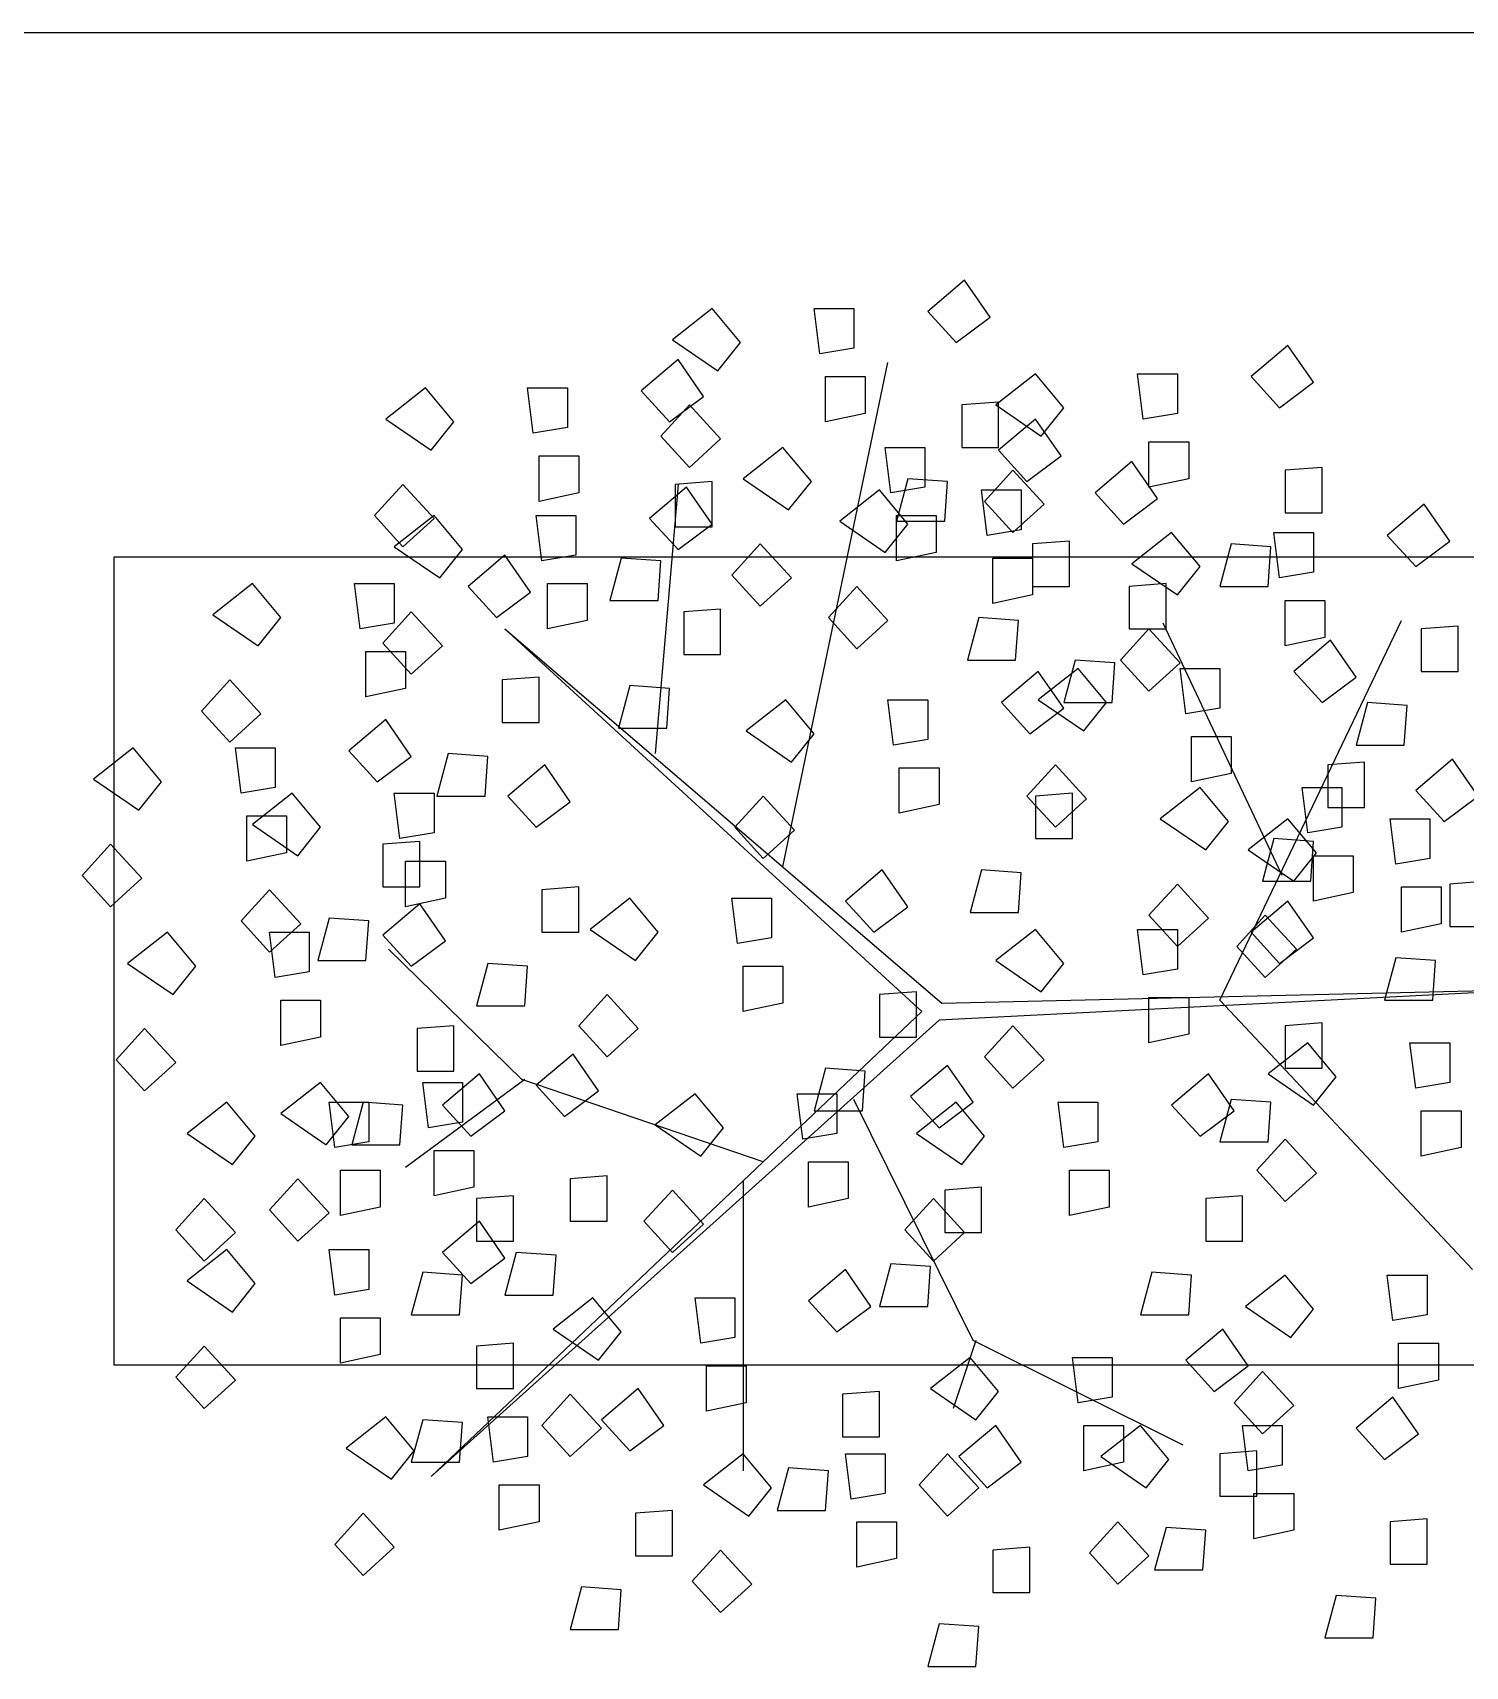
# Model space of a CAD drawing. Header units: millimetres. Extents: x 0 to 25200, y 0 to 17820.
# Drawn here: x 22657 to 23277, y 15643 to 16350 of the extents above; entities that cross this region are included whole.
import ezdxf

# ---------------------------------------------------------------- set-up
doc = ezdxf.new("R2010")
doc.units = ezdxf.units.MM
doc.header["$LTSCALE"] = 100
doc.header["$MEASUREMENT"] = 0
doc.layers.add('CO-TREE', color=251, linetype='Continuous')
doc.layers.add('TB-FORM', color=7, linetype='Continuous')

# ---------------------------------------------------------------- blocks, each defined once
blk = doc.blocks.new('T-208')
at = {"layer": 'CO-TREE'}
for p, q in [((-237.72, 295.76), (-253.68, 282.27)), ((-226.68, 279.81), (-237.72, 295.76)), ((-346.98, 283.49), (-364.17, 269.99)), ((-334.7, 268.77), (-346.98, 283.49)), ((-300.33, 263.86), (-302.79, 283.49)), ((-302.79, 283.49), (-285.6, 283.49)), ((-285.6, 283.49), (-285.6, 266.31)), ((-253.68, 282.27), (-241.41, 268.77)), ((-241.41, 268.77), (-226.68, 279.81)), ((-364.17, 269.99), (-344.53, 256.5)), ((-344.53, 256.5), (-334.7, 268.77)), ((-285.6, 266.31), (-300.33, 263.86)), ((-97.78, 267.54), (-113.74, 254.04)), ((-86.73, 251.59), (-97.78, 267.54)), ((-361.71, 261.4), (-377.67, 247.91)), ((-350.66, 245.45), (-361.71, 261.4)), ((-316.29, 41.75), (-270.87, 260.18)), ((-207.03, 255.27), (-224.22, 241.77)), ((-194.76, 240.54), (-207.03, 255.27)), ((-160.38, 235.63), (-162.84, 255.27)), ((-162.84, 255.27), (-145.65, 255.27)), ((-145.65, 255.27), (-145.65, 238.09)), ((-470.97, 249.13), (-488.16, 235.63)), ((-458.69, 234.41), (-470.97, 249.13)), ((-424.32, 229.5), (-426.78, 249.13)), ((-426.78, 249.13), (-409.59, 249.13)), ((-409.59, 249.13), (-409.59, 231.95)), ((-377.67, 247.91), (-365.4, 234.41)), ((-297.88, 254.04), (-280.69, 254.04)), ((-297.88, 234.41), (-297.88, 254.04)), ((-280.69, 254.04), (-280.69, 238.09)), ((-113.74, 254.04), (-101.46, 240.54)), ((-101.46, 240.54), (-86.73, 251.59)), ((-356.8, 241.77), (-369.08, 228.27)), ((-365.4, 234.41), (-350.66, 245.45)), ((-343.3, 227.04), (-356.8, 241.77)), ((-222.99, 243), (-238.95, 241.77)), ((-238.95, 241.77), (-238.95, 223.36)), ((-224.22, 241.77), (-204.58, 228.27)), ((-222.99, 223.36), (-222.99, 243)), ((-204.58, 228.27), (-194.76, 240.54)), ((-488.16, 235.63), (-468.51, 222.14)), ((-468.51, 222.14), (-458.69, 234.41)), ((-280.69, 238.09), (-297.88, 234.41)), ((-207.03, 235.63), (-222.99, 222.14)), ((-195.99, 219.68), (-207.03, 235.63)), ((-145.65, 238.09), (-160.38, 235.63)), ((-409.59, 231.95), (-424.32, 229.5)), ((-369.08, 228.27), (-356.8, 214.77)), ((-356.8, 214.77), (-343.3, 227.04)), ((-421.86, 219.68), (-404.68, 219.68)), ((-421.86, 200.05), (-421.86, 219.68)), ((-404.68, 219.68), (-404.68, 203.73)), ((-316.29, 223.36), (-333.48, 209.86)), ((-304.01, 208.64), (-316.29, 223.36)), ((-272.1, 223.36), (-254.91, 223.36)), ((-269.64, 203.73), (-272.1, 223.36)), ((-254.91, 223.36), (-254.91, 206.18)), ((-238.95, 223.36), (-222.99, 223.36)), ((-222.99, 222.14), (-210.72, 208.64)), ((-210.72, 208.64), (-195.99, 219.68)), ((-157.93, 225.82), (-140.74, 225.82)), ((-157.93, 206.18), (-157.93, 225.82)), ((-140.74, 225.82), (-140.74, 209.86)), ((-216.85, 213.55), (-229.13, 200.05)), ((-203.35, 198.82), (-216.85, 213.55)), ((-165.3, 217.23), (-181.25, 203.73)), ((-154.25, 201.27), (-165.3, 217.23)), ((-83.05, 214.77), (-99, 213.55)), ((-99, 213.55), (-99, 195.14)), ((-83.05, 195.14), (-83.05, 214.77)), ((-480.79, 207.41), (-493.07, 193.91)), ((-467.29, 192.68), (-480.79, 207.41)), ((-358.03, 206.18), (-373.99, 192.68)), ((-361.71, 207.41), (-371.53, 90.83)), ((-346.98, 208.64), (-362.94, 207.41)), ((-362.94, 207.41), (-362.94, 189)), ((-346.98, 190.23), (-358.03, 206.18)), ((-346.98, 189), (-346.98, 208.64)), ((-333.48, 209.86), (-313.84, 196.37)), ((-313.84, 196.37), (-304.01, 208.64)), ((-254.91, 206.18), (-269.64, 203.73)), ((-262.28, 209.86), (-267.19, 191.46)), ((-245.09, 208.64), (-262.28, 209.86)), ((-246.32, 191.46), (-245.09, 208.64)), ((-140.74, 209.86), (-157.93, 206.18)), ((-404.68, 203.73), (-421.86, 200.05)), ((-274.55, 204.96), (-291.74, 191.46)), ((-262.28, 190.23), (-274.55, 204.96)), ((-227.9, 185.32), (-230.36, 204.96)), ((-230.36, 204.96), (-213.17, 204.96)), ((-229.13, 200.05), (-216.85, 186.55)), ((-216.85, 186.55), (-203.35, 198.82)), ((-213.17, 204.96), (-213.17, 187.78)), ((-181.25, 203.73), (-168.98, 190.23)), ((-168.98, 190.23), (-154.25, 201.27)), ((-38.85, 198.82), (-54.81, 185.32)), ((-27.8, 182.87), (-38.85, 198.82)), ((-493.07, 193.91), (-480.79, 180.41)), ((-467.29, 193.91), (-484.47, 180.41)), ((-480.79, 180.41), (-467.29, 192.68)), ((-455.01, 179.19), (-467.29, 193.91)), ((-420.64, 174.28), (-423.09, 193.91)), ((-423.09, 193.91), (-405.91, 193.91)), ((-405.91, 193.91), (-405.91, 176.73)), ((-373.99, 192.68), (-361.71, 179.19)), ((-291.74, 191.46), (-272.1, 177.96)), ((-267.19, 174.28), (-267.19, 193.91)), ((-267.19, 193.91), (-250, 193.91)), ((-267.19, 191.46), (-246.32, 191.46)), ((-250, 193.91), (-250, 177.96)), ((-99, 195.14), (-83.05, 195.14)), ((-362.94, 189), (-346.98, 189)), ((-361.71, 179.19), (-346.98, 190.23)), ((-272.1, 177.96), (-262.28, 190.23)), ((-213.17, 187.78), (-227.9, 185.32)), ((-148.11, 186.55), (-165.3, 173.05)), ((-135.83, 171.82), (-148.11, 186.55)), ((-101.46, 166.91), (-103.91, 186.55)), ((-103.91, 186.55), (-86.73, 186.55)), ((-86.73, 186.55), (-86.73, 169.37)), ((-54.81, 185.32), (-42.53, 171.82)), ((-484.47, 180.41), (-464.83, 166.91)), ((-464.83, 166.91), (-455.01, 179.19)), ((-326.11, 181.64), (-338.39, 168.14)), ((-312.61, 166.91), (-326.11, 181.64)), ((-250, 177.96), (-267.19, 174.28)), ((-192.3, 182.87), (-208.26, 181.64)), ((-208.26, 181.64), (-208.26, 163.23)), ((-192.3, 163.23), (-192.3, 182.87)), ((-122.33, 181.64), (-127.24, 163.23)), ((-105.14, 180.41), (-122.33, 181.64)), ((-106.37, 163.23), (-105.14, 180.41)), ((-42.53, 171.82), (-27.8, 182.87)), ((-605.7, -173.95), (-605.7, 176.05)), ((-605.7, 176.05), (594.3, 176.05)), ((-436.6, 176.73), (-452.56, 163.23)), ((-425.55, 160.78), (-436.6, 176.73)), ((-405.91, 176.73), (-420.64, 174.28)), ((-386.26, 175.5), (-391.17, 157.1)), ((-369.08, 174.28), (-386.26, 175.5)), ((-370.31, 157.1), (-369.08, 174.28)), ((-225.45, 155.87), (-225.45, 175.5)), ((-225.45, 175.5), (-208.26, 175.5)), ((-208.26, 175.5), (-208.26, 159.55)), ((-165.3, 173.05), (-145.65, 159.55)), ((-145.65, 159.55), (-135.83, 171.82)), ((-545.85, 164.46), (-563.04, 150.96)), ((-533.58, 149.73), (-545.85, 164.46)), ((-499.2, 144.83), (-501.66, 164.46)), ((-501.66, 164.46), (-484.47, 164.46)), ((-484.47, 164.46), (-484.47, 147.28)), ((-452.56, 163.23), (-440.28, 149.73)), ((-418.18, 144.83), (-418.18, 164.46)), ((-418.18, 164.46), (-401, 164.46)), ((-401, 164.46), (-401, 148.51)), ((-338.39, 168.14), (-326.11, 154.64)), ((-326.11, 154.64), (-312.61, 166.91)), ((-284.37, 163.23), (-296.65, 149.73)), ((-270.87, 148.51), (-284.37, 163.23)), ((-208.26, 163.23), (-192.3, 163.23)), ((-150.56, 164.46), (-166.52, 163.23)), ((-166.52, 163.23), (-166.52, 144.83)), ((-150.56, 144.83), (-150.56, 164.46)), ((-127.24, 163.23), (-106.37, 163.23)), ((-86.73, 169.37), (-101.46, 166.91)), ((-440.28, 149.73), (-425.55, 160.78)), ((-391.17, 157.1), (-370.31, 157.1)), ((-208.26, 159.55), (-225.45, 155.87)), ((-99, 137.46), (-99, 157.1)), ((-99, 157.1), (-81.82, 157.1)), ((-81.82, 157.1), (-81.82, 141.14)), ((-563.04, 150.96), (-543.4, 137.46)), ((-543.4, 137.46), (-533.58, 149.73)), ((-477.11, 152.19), (-489.38, 138.69)), ((-463.6, 137.46), (-477.11, 152.19)), ((-343.3, 153.42), (-359.26, 152.19)), ((-359.26, 152.19), (-359.26, 133.78)), ((-343.3, 133.78), (-343.3, 153.42)), ((-296.65, 149.73), (-284.37, 136.24)), ((-231.59, 149.73), (-236.5, 131.33)), ((-214.4, 148.51), (-231.59, 149.73)), ((-484.47, 147.28), (-499.2, 144.83)), ((-436.6, 144.83), (-247.54, -17.16)), ((-256.14, -20.84), (-436.6, 144.83)), ((-401, 148.51), (-418.18, 144.83)), ((-284.37, 136.24), (-270.87, 148.51)), ((-215.63, 131.33), (-214.4, 148.51)), ((-157.93, 144.83), (-170.21, 131.33)), ((-166.52, 144.83), (-150.56, 144.83)), ((-144.43, 130.1), (-157.93, 144.83)), ((-100.23, 38.06), (-151.79, 147.28)), ((-127.24, -15.93), (-48.67, 148.51)), ((-24.12, 146.05), (-40.08, 144.83)), ((-40.08, 144.83), (-40.08, 126.42)), ((-24.12, 126.42), (-24.12, 146.05)), ((-496.75, 115.37), (-496.75, 135.01)), ((-496.75, 135.01), (-479.56, 135.01)), ((-489.38, 138.69), (-477.11, 125.19)), ((-479.56, 135.01), (-479.56, 119.06)), ((-477.11, 125.19), (-463.6, 137.46)), ((-81.82, 141.14), (-99, 137.46)), ((-79.36, 139.92), (-95.32, 126.42)), ((-68.31, 123.96), (-79.36, 139.92)), ((-359.26, 133.78), (-343.3, 133.78)), ((-236.5, 131.33), (-215.63, 131.33)), ((-188.62, 127.65), (-205.81, 114.15)), ((-189.85, 131.33), (-194.76, 112.92)), ((-172.66, 130.1), (-189.85, 131.33)), ((-176.34, 112.92), (-188.62, 127.65)), ((-173.89, 112.92), (-172.66, 130.1)), ((-170.21, 131.33), (-157.93, 117.83)), ((-157.93, 117.83), (-144.43, 130.1)), ((-141.97, 108.01), (-144.43, 127.65)), ((-144.43, 127.65), (-127.24, 127.65)), ((-127.24, 127.65), (-127.24, 110.47)), ((-555.67, 122.74), (-567.95, 109.24)), ((-542.17, 108.01), (-555.67, 122.74)), ((-421.86, 123.96), (-437.82, 122.74)), ((-437.82, 122.74), (-437.82, 104.33)), ((-421.86, 104.33), (-421.86, 123.96)), ((-382.58, 120.28), (-387.49, 101.88)), ((-365.4, 119.06), (-382.58, 120.28)), ((-205.81, 126.42), (-221.77, 112.92)), ((-194.76, 110.47), (-205.81, 126.42)), ((-95.32, 126.42), (-83.05, 112.92)), ((-83.05, 112.92), (-68.31, 123.96)), ((-40.08, 126.42), (-24.12, 126.42)), ((-479.56, 119.06), (-496.75, 115.37)), ((-366.62, 101.88), (-365.4, 119.06)), ((-315.06, 114.15), (-332.25, 100.65)), ((-302.79, 99.42), (-315.06, 114.15)), ((-268.41, 94.51), (-270.87, 114.15)), ((-270.87, 114.15), (-253.68, 114.15)), ((-253.68, 114.15), (-253.68, 96.97)), ((-205.81, 114.15), (-186.16, 100.65)), ((-567.95, 109.24), (-555.67, 95.74)), ((-555.67, 95.74), (-542.17, 108.01)), ((-221.77, 112.92), (-209.49, 99.42)), ((-209.49, 99.42), (-194.76, 110.47)), ((-194.76, 112.92), (-173.89, 112.92)), ((-186.16, 100.65), (-176.34, 112.92)), ((-127.24, 110.47), (-141.97, 108.01)), ((-63.4, 112.92), (-68.31, 94.51)), ((-46.22, 111.69), (-63.4, 112.92)), ((-47.44, 94.51), (-46.22, 111.69)), ((-488.16, 105.56), (-504.11, 92.06)), ((-477.11, 89.6), (-488.16, 105.56)), ((-437.82, 104.33), (-421.86, 104.33)), ((-387.49, 101.88), (-366.62, 101.88)), ((-332.25, 100.65), (-312.61, 87.15)), ((-312.61, 87.15), (-302.79, 99.42)), ((-597.41, 93.29), (-614.6, 79.79)), ((-585.14, 78.56), (-597.41, 93.29)), ((-550.76, 73.65), (-553.22, 93.29)), ((-553.22, 93.29), (-536.03, 93.29)), ((-536.03, 93.29), (-536.03, 76.11)), ((-504.11, 92.06), (-491.84, 78.56)), ((-253.68, 96.97), (-268.41, 94.51)), ((-139.52, 78.56), (-139.52, 98.19)), ((-139.52, 98.19), (-122.33, 98.19)), ((-122.33, 98.19), (-122.33, 82.24)), ((-68.31, 94.51), (-47.44, 94.51)), ((-491.84, 78.56), (-477.11, 89.6)), ((-461.15, 90.83), (-466.06, 72.42)), ((-443.96, 89.6), (-461.15, 90.83)), ((-445.19, 72.42), (-443.96, 89.6)), ((-419.41, 85.92), (-435.37, 72.42)), ((-408.36, 69.97), (-419.41, 85.92)), ((-198.44, 85.92), (-210.72, 72.42)), ((-184.94, 71.2), (-198.44, 85.92)), ((-64.63, 87.15), (-80.59, 85.92)), ((-80.59, 85.92), (-80.59, 67.52)), ((-64.63, 67.52), (-64.63, 87.15)), ((-26.58, 88.38), (-42.53, 74.88)), ((-15.53, 72.42), (-26.58, 88.38)), ((-614.6, 79.79), (-594.96, 66.29)), ((-594.96, 66.29), (-585.14, 78.56)), ((-265.96, 65.06), (-265.96, 84.7)), ((-265.96, 84.7), (-248.77, 84.7)), ((-248.77, 84.7), (-248.77, 68.74)), ((-122.33, 82.24), (-139.52, 78.56)), ((-536.03, 76.11), (-550.76, 73.65)), ((-528.67, 73.65), (-545.85, 60.15)), ((-516.39, 58.93), (-528.67, 73.65)), ((-482.02, 54.02), (-484.47, 73.65)), ((-484.47, 73.65), (-467.29, 73.65)), ((-467.29, 73.65), (-467.29, 56.47)), ((-466.06, 72.42), (-445.19, 72.42)), ((-435.37, 72.42), (-423.09, 58.93)), ((-324.88, 72.42), (-337.16, 58.93)), ((-311.38, 57.7), (-324.88, 72.42)), ((-210.72, 72.42), (-198.44, 58.93)), ((-191.07, 73.65), (-207.03, 72.42)), ((-207.03, 72.42), (-207.03, 54.02)), ((-198.44, 58.93), (-184.94, 71.2)), ((-191.07, 54.02), (-191.07, 73.65)), ((-135.83, 76.11), (-153.02, 62.61)), ((-123.56, 61.38), (-135.83, 76.11)), ((-89.18, 56.47), (-91.64, 76.11)), ((-91.64, 76.11), (-74.45, 76.11)), ((-74.45, 76.11), (-74.45, 58.93)), ((-42.53, 74.88), (-30.26, 61.38)), ((-30.26, 61.38), (-15.53, 72.42)), ((-548.31, 44.2), (-548.31, 63.83)), ((-548.31, 63.83), (-531.12, 63.83)), ((-531.12, 63.83), (-531.12, 47.88)), ((-423.09, 58.93), (-408.36, 69.97)), ((-248.77, 68.74), (-265.96, 65.06)), ((-80.59, 67.52), (-64.63, 67.52)), ((-545.85, 60.15), (-526.21, 46.65)), ((-526.21, 46.65), (-516.39, 58.93)), ((-337.16, 58.93), (-324.88, 45.43)), ((-324.88, 45.43), (-311.38, 57.7)), ((-153.02, 62.61), (-133.38, 49.11)), ((-133.38, 49.11), (-123.56, 61.38)), ((-97.78, 62.61), (-114.96, 49.11)), ((-85.5, 47.88), (-97.78, 62.61)), ((-74.45, 58.93), (-89.18, 56.47)), ((-51.13, 42.97), (-53.58, 62.61)), ((-53.58, 62.61), (-36.4, 62.61)), ((-36.4, 62.61), (-36.4, 45.43)), ((-607.23, 51.56), (-619.51, 38.06)), ((-593.73, 36.84), (-607.23, 51.56)), ((-473.42, 52.79), (-489.38, 51.56)), ((-489.38, 51.56), (-489.38, 33.16)), ((-467.29, 56.47), (-482.02, 54.02)), ((-473.42, 33.16), (-473.42, 52.79)), ((-207.03, 54.02), (-191.07, 54.02)), ((-103.91, 54.02), (-108.83, 35.61)), ((-86.73, 52.79), (-103.91, 54.02)), ((-87.96, 35.61), (-86.73, 52.79)), ((-531.12, 47.88), (-548.31, 44.2)), ((-479.56, 24.57), (-479.56, 44.2)), ((-479.56, 44.2), (-462.38, 44.2)), ((-462.38, 44.2), (-462.38, 28.25)), ((-114.96, 49.11), (-95.32, 35.61)), ((-95.32, 35.61), (-85.5, 47.88)), ((-86.73, 27.02), (-86.73, 46.65)), ((-86.73, 46.65), (-69.54, 46.65)), ((-69.54, 46.65), (-69.54, 30.7)), ((-36.4, 45.43), (-51.13, 42.97)), ((-619.51, 38.06), (-607.23, 24.57)), ((-607.23, 24.57), (-593.73, 36.84)), ((-273.32, 40.52), (-289.28, 27.02)), ((-262.28, 24.57), (-273.32, 40.52)), ((-230.36, 40.52), (-235.27, 22.11)), ((-213.17, 39.29), (-230.36, 40.52)), ((-214.4, 22.11), (-213.17, 39.29)), ((-108.83, 35.61), (-87.96, 35.61)), ((-11.84, 35.61), (-27.8, 34.38)), ((-538.49, 31.93), (-550.76, 18.43)), ((-524.98, 17.2), (-538.49, 31.93)), ((-489.38, 33.16), (-473.42, 33.16)), ((-404.68, 33.16), (-420.64, 31.93)), ((-420.64, 31.93), (-420.64, 13.52)), ((-404.68, 13.52), (-404.68, 33.16)), ((-145.65, 34.38), (-157.93, 20.88)), ((-132.15, 19.66), (-145.65, 34.38)), ((-69.54, 30.7), (-86.73, 27.02)), ((-48.67, 13.52), (-48.67, 33.16)), ((-48.67, 33.16), (-31.49, 33.16)), ((-31.49, 33.16), (-31.49, 17.2)), ((-27.8, 34.38), (-27.8, 15.98)), ((-473.42, 25.79), (-489.38, 12.29)), ((-462.38, 28.25), (-479.56, 24.57)), ((-462.38, 9.84), (-473.42, 25.79)), ((-382.58, 28.25), (-399.77, 14.75)), ((-370.31, 13.52), (-382.58, 28.25)), ((-335.93, 8.61), (-338.39, 28.25)), ((-338.39, 28.25), (-321.2, 28.25)), ((-321.2, 28.25), (-321.2, 11.07)), ((-289.28, 27.02), (-277.01, 13.52)), ((-277.01, 13.52), (-262.28, 24.57)), ((-235.27, 22.11), (-214.4, 22.11)), ((-97.78, 27.02), (-113.74, 13.52)), ((-86.73, 11.07), (-97.78, 27.02)), ((-550.76, 18.43), (-538.49, 4.93)), ((-538.49, 4.93), (-524.98, 17.2)), ((-512.71, 19.66), (-517.62, 1.25)), ((-495.52, 18.43), (-512.71, 19.66)), ((-496.75, 1.25), (-495.52, 18.43)), ((-399.77, 14.75), (-380.13, 1.25)), ((-207.03, 14.75), (-224.22, 1.25)), ((-194.76, 0.02), (-207.03, 14.75)), ((-160.38, -4.89), (-162.84, 14.75)), ((-162.84, 14.75), (-145.65, 14.75)), ((-157.93, 20.88), (-145.65, 7.39)), ((-145.65, 7.39), (-132.15, 19.66)), ((-145.65, 14.75), (-145.65, -2.43)), ((-107.6, 20.88), (-119.87, 7.39)), ((-94.09, 6.16), (-107.6, 20.88)), ((-31.49, 17.2), (-48.67, 13.52)), ((-27.8, 15.98), (-11.84, 15.98)), ((-582.68, 13.52), (-599.87, 0.02)), ((-570.41, -1.2), (-582.68, 13.52)), ((-536.03, -6.11), (-538.49, 13.52)), ((-538.49, 13.52), (-521.3, 13.52)), ((-521.3, 13.52), (-521.3, -3.66)), ((-489.38, 12.29), (-477.11, -1.2)), ((-477.11, -1.2), (-462.38, 9.84)), ((-420.64, 13.52), (-404.68, 13.52)), ((-380.13, 1.25), (-370.31, 13.52)), ((-321.2, 11.07), (-335.93, 8.61)), ((-119.87, 7.39), (-107.6, -6.11)), ((-113.74, 13.52), (-101.46, 0.02)), ((-101.46, 0.02), (-86.73, 11.07)), ((-599.87, 0.02), (-580.23, -13.48)), ((-517.62, 1.25), (-496.75, 1.25)), ((-429.23, -50.29), (-486.93, 6.16)), ((-443.96, 0.02), (-448.87, -18.38)), ((-426.78, -1.2), (-443.96, 0.02)), ((-224.22, 1.25), (-204.58, -12.25)), ((-204.58, -12.25), (-194.76, 0.02)), ((-107.6, -6.11), (-94.09, 6.16)), ((-51.13, 2.48), (-56.04, -15.93)), ((-33.94, 1.25), (-51.13, 2.48)), ((-35.17, -15.93), (-33.94, 1.25)), ((-580.23, -13.48), (-570.41, -1.2)), ((-521.3, -3.66), (-536.03, -6.11)), ((-428, -18.38), (-426.78, -1.2)), ((-333.48, -20.84), (-333.48, -1.2)), ((-333.48, -1.2), (-316.29, -1.2)), ((-316.29, -1.2), (-316.29, -17.16)), ((-145.65, -2.43), (-160.38, -4.89)), ((-392.4, -13.48), (-404.68, -26.97)), ((-378.9, -28.2), (-392.4, -13.48)), ((-258.59, -12.25), (-274.55, -13.48)), ((-274.55, -13.48), (-274.55, -31.88)), ((-258.59, -31.88), (-258.59, -12.25)), ((17.62, -11.02), (-248.77, -24.52)), ((-247.54, -17.16), (17.62, -11.02)), ((-533.58, -35.56), (-533.58, -15.93)), ((-533.58, -15.93), (-516.39, -15.93)), ((-516.39, -15.93), (-516.39, -31.88)), ((-468.51, -222.09), (-256.14, -20.84)), ((-448.87, -18.38), (-428, -18.38)), ((-316.29, -17.16), (-333.48, -20.84)), ((-157.93, -34.34), (-157.93, -14.7)), ((-157.93, -14.7), (-140.74, -14.7)), ((-140.74, -14.7), (-140.74, -30.66)), ((-17.98, -132.51), (-127.24, -15.93)), ((-56.04, -15.93), (-35.17, -15.93)), ((-592.5, -28.2), (-604.78, -41.7)), ((-579, -42.93), (-592.5, -28.2)), ((-458.69, -26.97), (-474.65, -28.2)), ((-474.65, -28.2), (-474.65, -46.61)), ((-248.77, -24.52), (-468.51, -222.09)), ((-458.69, -46.61), (-458.69, -26.97)), ((-404.68, -26.97), (-392.4, -40.47)), ((-392.4, -40.47), (-378.9, -28.2)), ((-216.85, -26.97), (-229.13, -40.47)), ((-203.35, -41.7), (-216.85, -26.97)), ((-83.05, -25.75), (-99, -26.97)), ((-99, -26.97), (-99, -45.38)), ((-83.05, -45.38), (-83.05, -25.75)), ((-516.39, -31.88), (-533.58, -35.56)), ((-274.55, -31.88), (-258.59, -31.88)), ((-140.74, -30.66), (-157.93, -34.34)), ((-89.18, -34.34), (-106.37, -47.84)), ((-76.91, -49.06), (-89.18, -34.34)), ((-42.53, -53.97), (-44.99, -34.34)), ((-44.99, -34.34), (-27.8, -34.34)), ((-27.8, -34.34), (-27.8, -51.52)), ((-604.78, -41.7), (-592.5, -55.2)), ((-407.13, -39.25), (-423.09, -52.74)), ((-396.09, -55.2), (-407.13, -39.25)), ((-229.13, -40.47), (-216.85, -53.97)), ((-216.85, -53.97), (-203.35, -41.7)), ((-592.5, -55.2), (-579, -42.93)), ((-474.65, -46.61), (-458.69, -46.61)), ((-447.64, -47.84), (-463.6, -61.33)), ((-436.6, -63.79), (-447.64, -47.84)), ((-297.88, -45.38), (-302.79, -63.79)), ((-280.69, -46.61), (-297.88, -45.38)), ((-281.92, -63.79), (-280.69, -46.61)), ((-245.09, -44.15), (-261.05, -57.65)), ((-234.04, -60.11), (-245.09, -44.15)), ((-132.15, -47.84), (-148.11, -61.33)), ((-121.1, -63.79), (-132.15, -47.84)), ((-106.37, -47.84), (-86.73, -61.33)), ((-99, -45.38), (-83.05, -45.38)), ((-86.73, -61.33), (-76.91, -49.06)), ((-516.39, -51.52), (-533.58, -65.02)), ((-504.11, -66.24), (-516.39, -51.52)), ((-428, -50.29), (-479.56, -88.33)), ((-469.74, -71.15), (-472.2, -51.52)), ((-472.2, -51.52), (-455.01, -51.52)), ((-455.01, -51.52), (-455.01, -68.7)), ((-324.88, -85.88), (-429.23, -50.29)), ((-423.09, -52.74), (-410.82, -66.24)), ((-410.82, -66.24), (-396.09, -55.2)), ((-354.35, -56.43), (-371.53, -69.92)), ((-342.07, -71.15), (-354.35, -56.43)), ((-310.15, -56.43), (-292.97, -56.43)), ((-307.7, -76.06), (-310.15, -56.43)), ((-292.97, -56.43), (-292.97, -73.61)), ((-27.8, -51.52), (-42.53, -53.97)), ((-556.9, -60.11), (-574.09, -73.61)), ((-544.63, -74.83), (-556.9, -60.11)), ((-510.25, -79.74), (-512.71, -60.11)), ((-512.71, -60.11), (-495.52, -60.11)), ((-497.98, -60.11), (-502.89, -78.51)), ((-480.79, -61.33), (-497.98, -60.11)), ((-495.52, -60.11), (-495.52, -77.29)), ((-482.02, -78.51), (-480.79, -61.33)), ((-463.6, -61.33), (-451.33, -74.83)), ((-234.04, -163.19), (-285.6, -58.88)), ((-261.05, -57.65), (-248.77, -71.15)), ((-241.41, -60.11), (-258.59, -73.61)), ((-248.77, -71.15), (-234.04, -60.11)), ((-229.13, -74.83), (-241.41, -60.11)), ((-194.76, -79.74), (-197.21, -60.11)), ((-197.21, -60.11), (-180.03, -60.11)), ((-180.03, -60.11), (-180.03, -77.29)), ((-148.11, -61.33), (-135.83, -74.83)), ((-122.33, -58.88), (-127.24, -77.29)), ((-105.14, -60.11), (-122.33, -58.88)), ((-106.37, -77.29), (-105.14, -60.11)), ((-533.58, -65.02), (-513.94, -78.51)), ((-513.94, -78.51), (-504.11, -66.24)), ((-455.01, -68.7), (-469.74, -71.15)), ((-451.33, -74.83), (-436.6, -63.79)), ((-371.53, -69.92), (-351.89, -83.42)), ((-302.79, -63.79), (-281.92, -63.79)), ((-135.83, -74.83), (-121.1, -63.79)), ((-40.08, -83.42), (-40.08, -63.79)), ((-40.08, -63.79), (-22.89, -63.79)), ((-22.89, -63.79), (-22.89, -79.74)), ((-574.09, -73.61), (-554.45, -87.1)), ((-554.45, -87.1), (-544.63, -74.83)), ((-495.52, -77.29), (-510.25, -79.74)), ((-351.89, -83.42), (-342.07, -71.15)), ((-292.97, -73.61), (-307.7, -76.06)), ((-258.59, -73.61), (-238.95, -87.1)), ((-238.95, -87.1), (-229.13, -74.83)), ((-180.03, -77.29), (-194.76, -79.74)), ((-127.24, -77.29), (-106.37, -77.29)), ((-99, -76.06), (-111.28, -89.56)), ((-85.5, -90.79), (-99, -76.06)), ((-502.89, -78.51), (-482.02, -78.51)), ((-467.29, -100.6), (-467.29, -80.97)), ((-467.29, -80.97), (-450.1, -80.97)), ((-450.1, -80.97), (-450.1, -96.92)), ((-22.89, -79.74), (-40.08, -83.42)), ((-507.8, -89.56), (-490.61, -89.56)), ((-507.8, -109.19), (-507.8, -89.56)), ((-490.61, -89.56), (-490.61, -105.51)), ((-305.24, -105.51), (-305.24, -85.88)), ((-305.24, -85.88), (-288.06, -85.88)), ((-288.06, -85.88), (-288.06, -101.83)), ((-192.3, -109.19), (-192.3, -89.56)), ((-192.3, -89.56), (-175.12, -89.56)), ((-175.12, -89.56), (-175.12, -105.51)), ((-111.28, -89.56), (-99, -103.06)), ((-99, -103.06), (-85.5, -90.79)), ((-526.21, -93.24), (-538.49, -106.74)), ((-512.71, -107.96), (-526.21, -93.24)), ((-450.1, -96.92), (-467.29, -100.6)), ((-392.4, -92.01), (-408.36, -93.24)), ((-408.36, -93.24), (-408.36, -111.65)), ((-392.4, -111.65), (-392.4, -92.01)), ((-364.17, -98.15), (-376.44, -111.65)), ((-350.66, -112.87), (-364.17, -98.15)), ((-333.48, -94.47), (-333.48, -219.63)), ((-230.36, -96.92), (-246.32, -98.15)), ((-246.32, -98.15), (-246.32, -116.55)), ((-230.36, -116.55), (-230.36, -96.92)), ((-566.72, -101.83), (-579, -115.33)), ((-553.22, -116.55), (-566.72, -101.83)), ((-490.61, -105.51), (-507.8, -109.19)), ((-432.91, -100.6), (-448.87, -101.83)), ((-448.87, -101.83), (-448.87, -120.24)), ((-432.91, -120.24), (-432.91, -100.6)), ((-288.06, -101.83), (-305.24, -105.51)), ((-251.23, -101.83), (-263.5, -115.33)), ((-237.72, -116.55), (-251.23, -101.83)), ((-175.12, -105.51), (-192.3, -109.19)), ((-117.42, -100.6), (-133.38, -101.83)), ((-133.38, -101.83), (-133.38, -120.24)), ((-117.42, -120.24), (-117.42, -100.6)), ((-538.49, -106.74), (-526.21, -120.24)), ((-526.21, -120.24), (-512.71, -107.96)), ((-447.64, -111.65), (-463.6, -125.14)), ((-436.6, -127.6), (-447.64, -111.65)), ((-408.36, -111.65), (-392.4, -111.65)), ((-376.44, -111.65), (-364.17, -125.14)), ((-364.17, -125.14), (-350.66, -112.87)), ((-579, -115.33), (-566.72, -128.83)), ((-566.72, -128.83), (-553.22, -116.55)), ((-263.5, -115.33), (-251.23, -128.83)), ((-251.23, -128.83), (-237.72, -116.55)), ((-246.32, -116.55), (-230.36, -116.55)), ((-556.9, -123.92), (-574.09, -137.42)), ((-544.63, -138.64), (-556.9, -123.92)), ((-512.71, -123.92), (-495.52, -123.92)), ((-510.25, -143.55), (-512.71, -123.92)), ((-495.52, -123.92), (-495.52, -141.1)), ((-463.6, -125.14), (-451.33, -138.64)), ((-448.87, -120.24), (-432.91, -120.24)), ((-431.69, -125.14), (-436.6, -143.55)), ((-414.5, -126.37), (-431.69, -125.14)), ((-415.73, -143.55), (-414.5, -126.37)), ((-133.38, -120.24), (-117.42, -120.24)), ((-472.2, -133.73), (-477.11, -152.14)), ((-455.01, -134.96), (-472.2, -133.73)), ((-451.33, -138.64), (-436.6, -127.6)), ((-289.28, -132.51), (-305.24, -146.01)), ((-278.24, -148.46), (-289.28, -132.51)), ((-269.64, -130.05), (-274.55, -148.46)), ((-252.46, -131.28), (-269.64, -130.05)), ((-253.68, -148.46), (-252.46, -131.28)), ((-156.7, -133.73), (-161.61, -152.14)), ((-139.52, -134.96), (-156.7, -133.73)), ((-574.09, -137.42), (-554.45, -150.91)), ((-554.45, -150.91), (-544.63, -138.64)), ((-495.52, -141.1), (-510.25, -143.55)), ((-456.24, -152.14), (-455.01, -134.96)), ((-140.74, -152.14), (-139.52, -134.96)), ((-99, -134.96), (-116.19, -148.46)), ((-86.73, -149.69), (-99, -134.96)), ((-52.36, -154.6), (-54.81, -134.96)), ((-54.81, -134.96), (-37.62, -134.96)), ((-37.62, -134.96), (-37.62, -152.14)), ((-436.6, -143.55), (-415.73, -143.55)), ((-398.54, -144.78), (-415.73, -158.28)), ((-386.26, -159.5), (-398.54, -144.78)), ((-351.89, -164.41), (-354.35, -144.78)), ((-354.35, -144.78), (-337.16, -144.78)), ((-337.16, -144.78), (-337.16, -161.96)), ((-305.24, -146.01), (-292.97, -159.5)), ((-292.97, -159.5), (-278.24, -148.46)), ((-274.55, -148.46), (-253.68, -148.46)), ((-116.19, -148.46), (-96.55, -161.96)), ((-507.8, -153.37), (-490.61, -153.37)), ((-507.8, -173), (-507.8, -153.37)), ((-490.61, -153.37), (-490.61, -169.32)), ((-477.11, -152.14), (-456.24, -152.14)), ((-161.61, -152.14), (-140.74, -152.14)), ((-96.55, -161.96), (-86.73, -149.69)), ((-37.62, -152.14), (-52.36, -154.6)), ((-415.73, -158.28), (-396.09, -171.78)), ((-396.09, -171.78), (-386.26, -159.5)), ((-337.16, -161.96), (-351.89, -164.41)), ((-126.01, -158.28), (-141.97, -171.78)), ((-114.96, -174.23), (-126.01, -158.28)), ((-566.72, -165.64), (-579, -179.14)), ((-553.22, -180.37), (-566.72, -165.64)), ((-490.61, -169.32), (-507.8, -173)), ((-432.91, -164.41), (-448.87, -165.64)), ((-448.87, -165.64), (-448.87, -184.05)), ((-432.91, -184.05), (-432.91, -164.41)), ((-232.81, -163.19), (-242.63, -192.64)), ((-143.2, -208.59), (-234.04, -163.19)), ((-49.9, -184.05), (-49.9, -164.41)), ((-49.9, -164.41), (-32.71, -164.41)), ((-32.71, -164.41), (-32.71, -180.37)), ((594.3, -173.95), (-605.7, -173.95)), ((-349.44, -193.86), (-349.44, -174.23)), ((-349.44, -174.23), (-332.25, -174.23)), ((-332.25, -174.23), (-332.25, -190.18)), ((-235.27, -170.55), (-252.46, -184.05)), ((-222.99, -185.27), (-235.27, -170.55)), ((-188.62, -190.18), (-191.07, -170.55)), ((-191.07, -170.55), (-173.89, -170.55)), ((-173.89, -170.55), (-173.89, -187.73)), ((-141.97, -171.78), (-129.69, -185.27)), ((-129.69, -185.27), (-114.96, -174.23)), ((-108.83, -176.68), (-121.1, -190.18)), ((-95.32, -191.41), (-108.83, -176.68)), ((-579, -179.14), (-566.72, -192.64)), ((-566.72, -192.64), (-553.22, -180.37)), ((-32.71, -180.37), (-49.9, -184.05)), ((-448.87, -184.05), (-432.91, -184.05)), ((-408.36, -186.5), (-420.64, -200)), ((-394.86, -201.23), (-408.36, -186.5)), ((-378.9, -184.05), (-394.86, -197.55)), ((-367.85, -200), (-378.9, -184.05)), ((-332.25, -190.18), (-349.44, -193.86)), ((-274.55, -185.27), (-290.51, -186.5)), ((-290.51, -186.5), (-290.51, -204.91)), ((-274.55, -204.91), (-274.55, -185.27)), ((-252.46, -184.05), (-232.81, -197.55)), ((-232.81, -197.55), (-222.99, -185.27)), ((-173.89, -187.73), (-188.62, -190.18)), ((-121.1, -190.18), (-108.83, -203.68)), ((-52.36, -187.73), (-68.31, -201.23)), ((-41.31, -203.68), (-52.36, -187.73)), ((-488.16, -196.32), (-505.34, -209.82)), ((-475.88, -211.04), (-488.16, -196.32)), ((-472.2, -197.55), (-477.11, -215.95)), ((-455.01, -198.77), (-472.2, -197.55)), ((-441.51, -215.95), (-443.96, -196.32)), ((-443.96, -196.32), (-426.78, -196.32)), ((-426.78, -196.32), (-426.78, -213.5)), ((-394.86, -197.55), (-382.58, -211.04)), ((-108.83, -203.68), (-95.32, -191.41)), ((-456.24, -215.95), (-455.01, -198.77)), ((-420.64, -200), (-408.36, -213.5)), ((-408.36, -213.5), (-394.86, -201.23)), ((-382.58, -211.04), (-367.85, -200)), ((-290.51, -204.91), (-274.55, -204.91)), ((-224.22, -200), (-240.18, -213.5)), ((-213.17, -215.95), (-224.22, -200)), ((-186.16, -219.63), (-186.16, -200)), ((-186.16, -200), (-168.98, -200)), ((-161.61, -200), (-178.8, -213.5)), ((-168.98, -200), (-168.98, -215.95)), ((-149.34, -214.73), (-161.61, -200)), ((-114.96, -219.63), (-117.42, -200)), ((-117.42, -200), (-100.23, -200)), ((-100.23, -200), (-100.23, -217.18)), ((-68.31, -201.23), (-56.04, -214.73)), ((-56.04, -214.73), (-41.31, -203.68)), ((-505.34, -209.82), (-485.7, -223.32)), ((-485.7, -223.32), (-475.88, -211.04)), ((-111.28, -211.04), (-127.24, -212.27)), ((-111.28, -230.68), (-111.28, -211.04)), ((-477.11, -215.95), (-456.24, -215.95)), ((-426.78, -213.5), (-441.51, -215.95)), ((-333.48, -212.27), (-350.66, -225.77)), ((-321.2, -227), (-333.48, -212.27)), ((-313.84, -218.41), (-318.75, -236.81)), ((-296.65, -219.63), (-313.84, -218.41)), ((-289.28, -212.27), (-272.1, -212.27)), ((-286.83, -231.91), (-289.28, -212.27)), ((-272.1, -212.27), (-272.1, -229.45)), ((-245.09, -212.27), (-257.37, -225.77)), ((-231.59, -227), (-245.09, -212.27)), ((-240.18, -213.5), (-227.9, -227)), ((-227.9, -227), (-213.17, -215.95)), ((-168.98, -215.95), (-186.16, -219.63)), ((-178.8, -213.5), (-159.16, -227)), ((-159.16, -227), (-149.34, -214.73)), ((-127.24, -212.27), (-127.24, -230.68)), ((-100.23, -217.18), (-114.96, -219.63)), ((-439.05, -245.4), (-439.05, -225.77)), ((-439.05, -225.77), (-421.86, -225.77)), ((-421.86, -225.77), (-421.86, -241.72)), ((-350.66, -225.77), (-331.02, -239.27)), ((-297.88, -236.81), (-296.65, -219.63)), ((-257.37, -225.77), (-245.09, -239.27)), ((-331.02, -239.27), (-321.2, -227)), ((-272.1, -229.45), (-286.83, -231.91)), ((-245.09, -239.27), (-231.59, -227)), ((-127.24, -230.68), (-111.28, -230.68)), ((-112.51, -249.09), (-112.51, -229.45)), ((-112.51, -229.45), (-95.32, -229.45)), ((-95.32, -229.45), (-95.32, -245.4)), ((-497.98, -238.04), (-510.25, -251.54)), ((-484.47, -252.77), (-497.98, -238.04)), ((-364.17, -236.81), (-380.13, -238.04)), ((-380.13, -238.04), (-380.13, -256.45)), ((-364.17, -256.45), (-364.17, -236.81)), ((-318.75, -236.81), (-297.88, -236.81)), ((-421.86, -241.72), (-439.05, -245.4)), ((-284.37, -261.36), (-284.37, -241.72)), ((-284.37, -241.72), (-267.19, -241.72)), ((-267.19, -241.72), (-267.19, -257.68)), ((-171.43, -241.72), (-183.71, -255.22)), ((-157.93, -256.45), (-171.43, -241.72)), ((-150.56, -244.18), (-155.47, -262.58)), ((-133.38, -245.4), (-150.56, -244.18)), ((-134.61, -262.58), (-133.38, -245.4)), ((-95.32, -245.4), (-112.51, -249.09)), ((-37.62, -240.5), (-53.58, -241.72)), ((-53.58, -241.72), (-53.58, -260.13)), ((-37.62, -260.13), (-37.62, -240.5)), ((-510.25, -251.54), (-497.98, -265.04)), ((-497.98, -265.04), (-484.47, -252.77)), ((-343.3, -253.99), (-355.57, -267.49)), ((-329.79, -268.72), (-343.3, -253.99)), ((-209.49, -252.77), (-225.45, -253.99)), ((-225.45, -253.99), (-225.45, -272.4)), ((-209.49, -272.4), (-209.49, -252.77)), ((-380.13, -256.45), (-364.17, -256.45)), ((-267.19, -257.68), (-284.37, -261.36)), ((-183.71, -255.22), (-171.43, -268.72)), ((-171.43, -268.72), (-157.93, -256.45)), ((-53.58, -260.13), (-37.62, -260.13)), ((-355.57, -267.49), (-343.3, -280.99)), ((-343.3, -280.99), (-329.79, -268.72)), ((-155.47, -262.58), (-134.61, -262.58)), ((-403.45, -269.95), (-408.36, -288.35)), ((-386.26, -271.17), (-403.45, -269.95)), ((-387.49, -288.35), (-386.26, -271.17)), ((-225.45, -272.4), (-209.49, -272.4)), ((-76.91, -273.63), (-81.82, -292.04)), ((-59.72, -274.86), (-76.91, -273.63)), ((-60.95, -292.04), (-59.72, -274.86)), ((-408.36, -288.35), (-387.49, -288.35)), ((-248.77, -285.9), (-253.68, -304.31)), ((-231.59, -287.13), (-248.77, -285.9)), ((-232.81, -304.31), (-231.59, -287.13)), ((-81.82, -292.04), (-60.95, -292.04)), ((-253.68, -304.31), (-232.81, -304.31))]:
    blk.add_line(p, q, dxfattribs=at)

msp = doc.modelspace()

# ---------------------------------------------------------------- linework, layer by layer
at = {"layer": 'TB-FORM', "color": 8}
msp.add_line((24600, 16350), (13200, 16350), dxfattribs=at)

# ---------------------------------------------------------------- block references
at = {"layer": 'CO-TREE'}
msp.add_blockref('T-208', (23297.65, 15947.05), dxfattribs=at)

doc.saveas('drawing.dxf')
